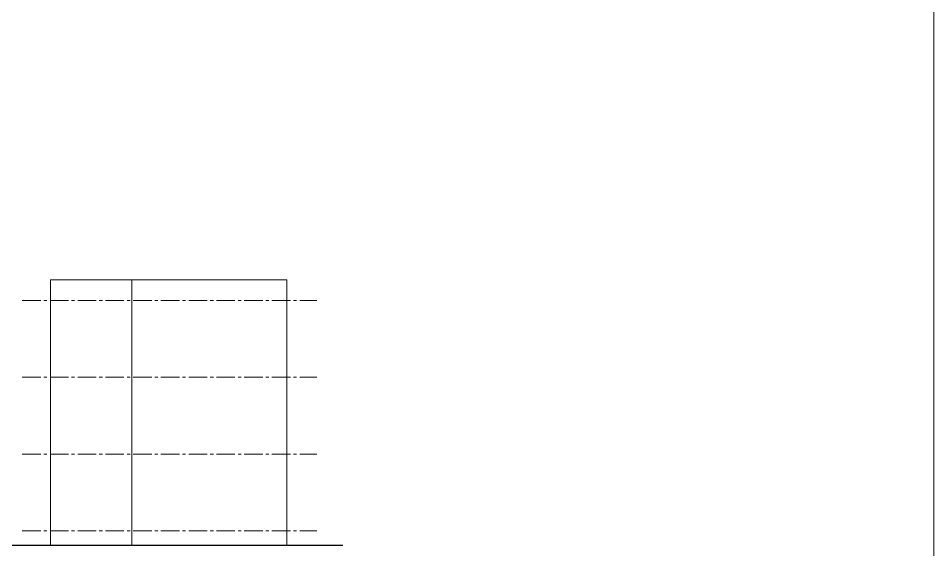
# Model space of a CAD drawing. Header units: inches. Extents: x 28835 to 36795, y -18828 to -9750.
# Drawn here: x 31112 to 32448, y -11348 to -10573 of the extents above; entities that cross this region are included whole.
import ezdxf

# ---------------------------------------------------------------- set-up
doc = ezdxf.new("R2010")
doc.units = ezdxf.units.IN
doc.header["$LTSCALE"] = 12
doc.header["$MEASUREMENT"] = 0
doc.linetypes.add('CENTER2', pattern=[1.125, 0.75, -0.125, 0.125, -0.125])
for name, color, linetype, lineweight in [('09 STRC CENTER', 113, 'CENTER2', 9), ('ele final', 145, 'Continuous', 20), ('Wall', 1, 'Continuous', 30)]:
    doc.layers.add(name, color=color, linetype=linetype, lineweight=lineweight)

msp = doc.modelspace()

# ---------------------------------------------------------------- linework, layer by layer
at = {"layer": '09 STRC CENTER', "ltscale": 3}
for p, q in [((31117.88, -10984.59), (31547.85, -10984.59)), ((31117.88, -11096.59), (31547.85, -11096.59)), ((31117.88, -11208.59), (31547.85, -11208.59)), ((31117.88, -11320.59), (31547.85, -11320.59))]:
    msp.add_line(p, q, dxfattribs=at)
at = {"layer": 'ele final', "ltscale": 12}
for p, q in [((31159.15, -10954.59), (31159.15, -11341.59)), ((31159.15, -10954.59), (31504.15, -10954.59)), ((31277.65, -10954.59), (31277.65, -11341.59)), ((31504.15, -10954.59), (31504.15, -11341.59))]:
    msp.add_line(p, q, dxfattribs=at)
msp.add_lwpolyline([(28834.59, -9750.45), (32448.17, -9750.45), (32448.17, -12596.12), (28834.59, -12596.12)], close=True, dxfattribs=at)
at = {"layer": 'Wall'}
msp.add_line((31585.84, -11341.59), (31087.87, -11341.59), dxfattribs=at)

doc.saveas('drawing.dxf')
